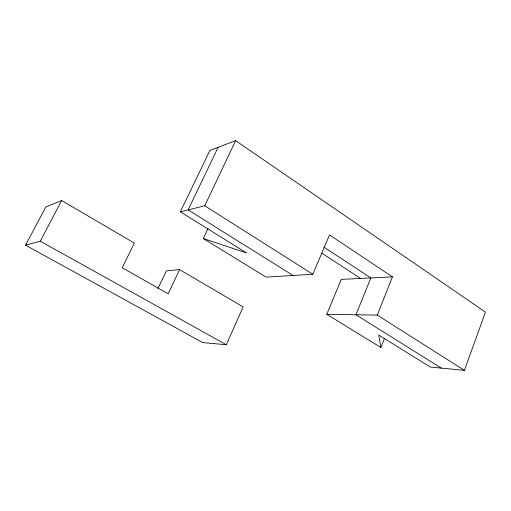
<?xml version="1.0" encoding="UTF-8"?>
<svg xmlns="http://www.w3.org/2000/svg" width="511" height="511" viewBox="0 0 511 511"><rect width="100%" height="100%" fill="white"/><g stroke="black" fill="none" stroke-linecap="round" stroke-linejoin="round"><path stroke-width="0.77" d="M326.772 314.303L377.278 315.108L392.467 276.879L341.252 279.396L326.772 314.303L380.912 347.512L378.728 335.012L430.313 367.039L464.435 370.354L485.45 312.1L235.628 140.646L209.912 150.432L180.332 211.829L246.685 253.022L203.263 238.554L207.99 228.474M380.912 347.512L384.393 338.621M203.263 238.554L266.167 277.134L312.802 274.247L329.531 234.919L392.467 276.879M179.597 269.616L168.176 293.799L122.218 267.713L134.348 243.102L61.671 200.516L45.849 206.917L25.55 245.178L202.695 342.581L226.328 344.74L243.166 306.868L179.597 269.616L166.362 270.887L157.931 288.568M180.332 211.829L204.751 205.767L235.628 140.646M218.14 147.302L188.137 209.887L293.071 275.467M25.55 245.178L40.273 241.192L61.671 200.516M40.273 241.192L226.328 344.74M441.293 368.105L355.956 314.77L370.858 277.939L323.955 247.158M204.751 205.767L312.802 274.247M377.278 315.108L464.435 370.354M321.943 253.239L360.638 278.438"/></g></svg>
